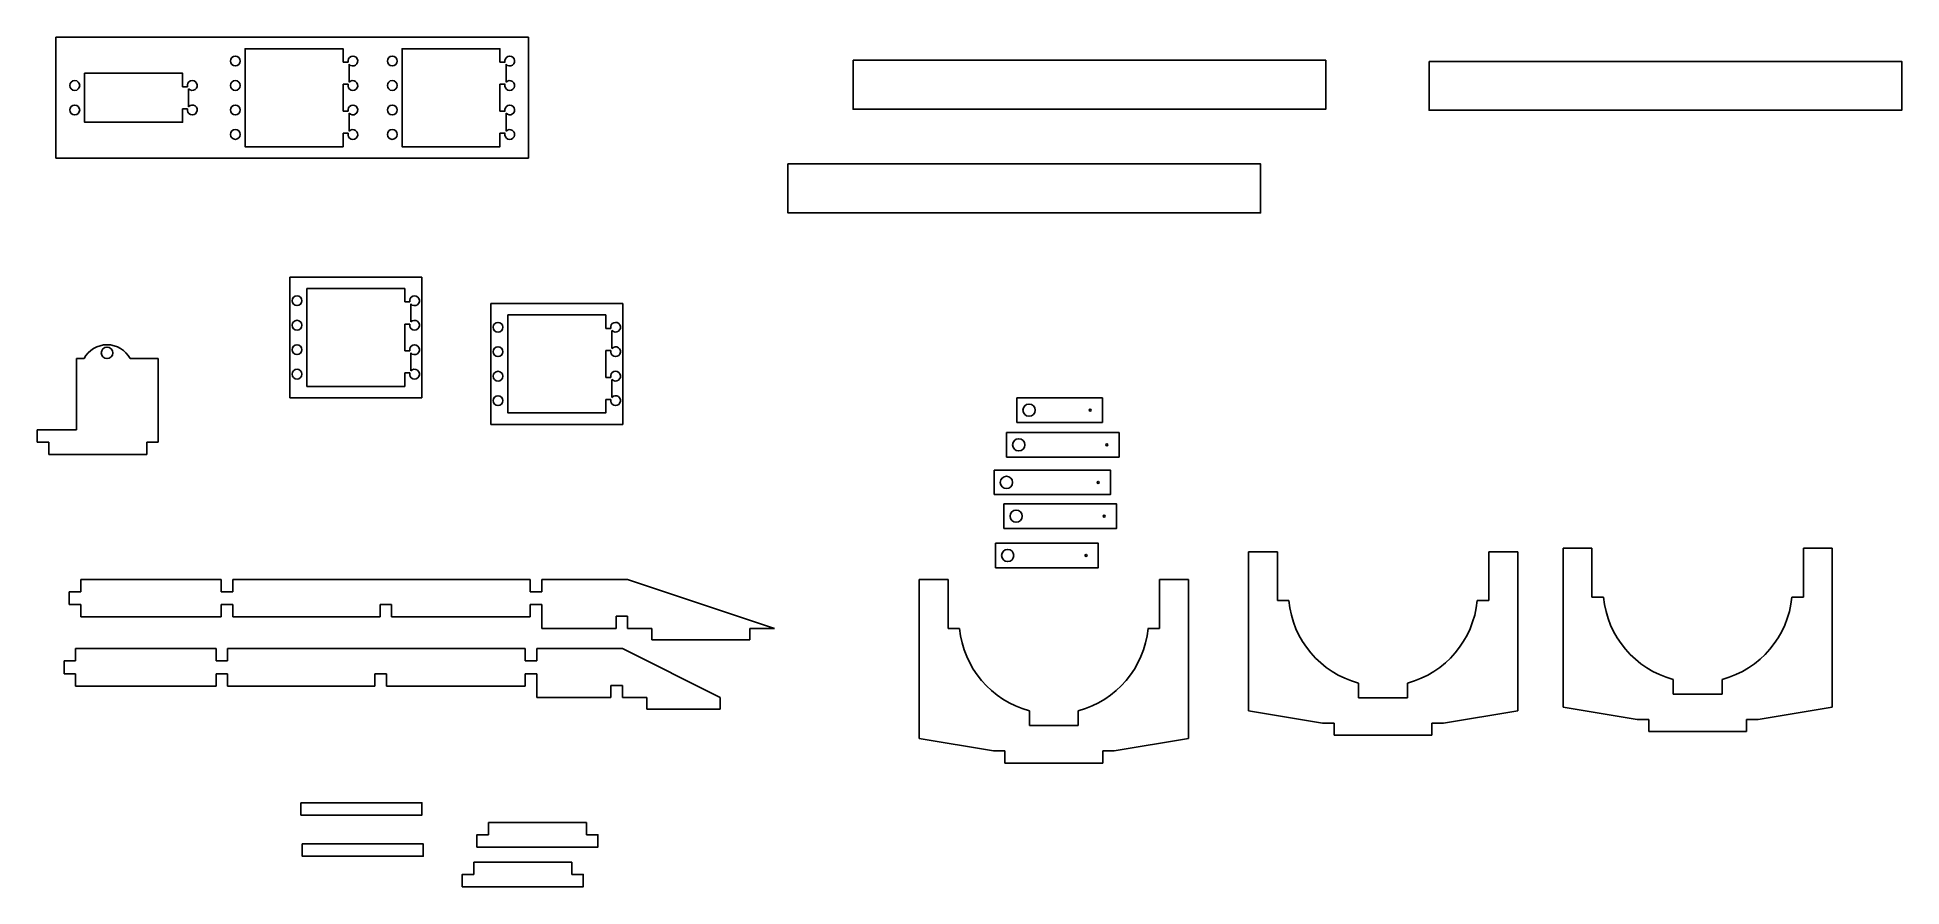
# Model space of a CAD drawing. Header units: millimetres. Extents: x 58 to 820, y -152 to 195.
import ezdxf

# ---------------------------------------------------------------- set-up
doc = ezdxf.new("R2010")
doc.units = ezdxf.units.MM

msp = doc.modelspace()

# ---------------------------------------------------------------- linework, layer by layer
for p, q in [((65.57, 170.18), (65.57, 194.88)), ((65.57, 194.88), (253.94, 194.88)), ((253.94, 194.88), (258.64, 194.88)), ((258.64, 194.88), (258.64, 145.48)), ((184.92, 184.68), (182.86, 184.68)), ((185.36, 180.18), (185.36, 183.86)), ((249.01, 184.68), (246.94, 184.68)), ((249.44, 180.18), (249.44, 183.86)), ((184.92, 175.68), (182.86, 175.68)), ((185.36, 180.18), (185.36, 176.5)), ((249.01, 175.68), (246.94, 175.68)), ((249.44, 180.18), (249.44, 176.5)), ((65.57, 170.18), (65.57, 145.48)), ((119.34, 174.68), (117.27, 174.68)), ((119.77, 170.18), (119.77, 173.86)), ((119.77, 170.18), (119.77, 166.5)), ((119.34, 165.68), (117.27, 165.68)), ((184.92, 164.68), (182.86, 164.68)), ((185.36, 160.18), (185.36, 163.86)), ((185.36, 160.18), (185.36, 156.5)), ((249.01, 164.68), (246.94, 164.68)), ((249.44, 160.18), (249.44, 163.86)), ((249.44, 160.18), (249.44, 156.5)), ((184.92, 155.68), (182.86, 155.68)), ((249.01, 155.68), (246.94, 155.68)), ((65.57, 145.48), (253.94, 145.48)), ((253.94, 145.48), (258.64, 145.48)), ((188.07, 96.93), (161.07, 96.93)), ((161.07, 72.23), (161.07, 96.93)), ((188.07, 96.93), (215.07, 96.93)), ((215.07, 72.23), (215.07, 96.93)), ((210.14, 86.73), (208.07, 86.73)), ((210.57, 82.23), (210.57, 85.91)), ((270.18, 86.11), (243.18, 86.11)), ((243.18, 61.41), (243.18, 86.11)), ((270.18, 86.11), (297.18, 86.11)), ((297.18, 61.41), (297.18, 86.11)), ((210.14, 77.73), (208.07, 77.73)), ((210.57, 82.23), (210.57, 78.56)), ((161.07, 72.23), (161.07, 47.53)), ((215.07, 72.23), (215.07, 47.53)), ((292.25, 75.91), (290.18, 75.91)), ((292.68, 71.41), (292.68, 75.09)), ((292.68, 71.41), (292.68, 67.73)), ((73.95, 34.47), (73.95, 63.57)), ((73.95, 63.57), (77.05, 63.57)), ((95.85, 63.57), (107.35, 63.57)), ((107.35, 29.47), (107.35, 63.57)), ((210.14, 66.73), (208.07, 66.73)), ((210.57, 62.23), (210.57, 65.91)), ((210.57, 62.23), (210.57, 58.56)), ((243.18, 61.41), (243.18, 36.71)), ((292.25, 66.91), (290.18, 66.91)), ((297.18, 61.41), (297.18, 36.71)), ((210.14, 57.73), (208.07, 57.73)), ((292.25, 55.91), (290.18, 55.91)), ((292.68, 51.41), (292.68, 55.09)), ((188.07, 47.53), (161.07, 47.53)), ((188.07, 47.53), (215.07, 47.53)), ((292.25, 46.91), (290.18, 46.91)), ((292.68, 51.41), (292.68, 47.73)), ((463.06, 47.54), (458.06, 47.54)), ((458.06, 47.54), (458.06, 37.54)), ((57.95, 29.47), (57.95, 34.47)), ((57.95, 34.47), (73.95, 34.47)), ((270.18, 36.71), (243.18, 36.71)), ((270.18, 36.71), (297.18, 36.71)), ((453.84, 33.37), (453.84, 23.37)), ((458.84, 33.37), (453.84, 33.37)), ((458.06, 37.54), (463.06, 37.54)), ((62.65, 29.47), (57.95, 29.47)), ((62.65, 24.47), (62.65, 29.47)), ((62.65, 24.47), (102.65, 24.47)), ((102.65, 24.47), (102.65, 29.47)), ((102.65, 29.47), (107.35, 29.47)), ((453.84, 23.37), (458.84, 23.37)), ((453.81, 18.02), (448.81, 18.02)), ((448.81, 18.02), (448.81, 8.02)), ((448.81, 8.02), (453.81, 8.02)), ((452.8, 4.22), (452.8, -5.78)), ((457.8, 4.22), (452.8, 4.22)), ((452.8, -5.78), (457.8, -5.78)), ((454.34, -11.84), (449.34, -11.84)), ((449.34, -11.84), (449.34, -21.84)), ((681.19, -33.83), (681.19, -13.83)), ((681.19, -13.83), (693.02, -13.83)), ((693.02, -33.83), (693.02, -13.83)), ((779.35, -13.83), (791.19, -13.83)), ((779.35, -33.83), (779.35, -13.83)), ((791.19, -78.83), (791.19, -13.83)), ((449.34, -21.84), (454.34, -21.84)), ((552.66, -35.31), (552.66, -15.31)), ((552.66, -15.31), (564.49, -15.31)), ((564.49, -35.31), (564.49, -15.31)), ((650.82, -15.31), (662.66, -15.31)), ((650.82, -35.31), (650.82, -15.31)), ((662.66, -80.31), (662.66, -15.31)), ((75.68, -31.64), (75.68, -26.64)), ((133.13, -26.64), (75.68, -26.64)), ((133.13, -31.64), (133.13, -26.64)), ((259.35, -26.64), (137.83, -26.64)), ((137.83, -31.64), (137.83, -26.64)), ((259.35, -31.64), (259.35, -26.64)), ((299.05, -26.64), (264.05, -26.64)), ((264.05, -26.64), (264.05, -31.64)), ((299.05, -26.64), (359.05, -46.64)), ((418.19, -46.64), (418.19, -26.64)), ((418.19, -26.64), (430.02, -26.64)), ((430.02, -46.64), (430.02, -26.64)), ((516.35, -46.64), (516.35, -26.64)), ((516.35, -26.64), (528.19, -26.64)), ((528.19, -91.64), (528.19, -26.64)), ((70.98, -31.64), (75.68, -31.64)), ((70.98, -31.64), (70.98, -36.94)), ((70.98, -36.94), (75.68, -36.94)), ((75.68, -36.94), (75.68, -41.94)), ((135.48, -31.64), (133.13, -31.64)), ((135.48, -36.94), (133.13, -36.94)), ((133.13, -36.94), (133.13, -41.94)), ((135.48, -31.64), (137.83, -31.64)), ((135.48, -36.94), (137.83, -36.94)), ((137.83, -36.94), (137.83, -41.94)), ((200.31, -36.94), (197.96, -36.94)), ((197.96, -36.94), (197.96, -41.94)), ((200.31, -36.94), (202.66, -36.94)), ((202.66, -36.94), (202.66, -41.94)), ((264.05, -31.64), (259.35, -31.64)), ((264.05, -36.94), (259.35, -36.94)), ((259.35, -36.94), (259.35, -41.94)), ((264.05, -41.94), (264.05, -36.94)), ((552.66, -35.31), (552.66, -80.31)), ((569.19, -35.31), (564.49, -35.31)), ((646.12, -35.31), (650.82, -35.31)), ((681.19, -33.83), (681.19, -78.83)), ((697.72, -33.83), (693.02, -33.83)), ((774.65, -33.83), (779.35, -33.83)), ((133.13, -41.94), (75.68, -41.94)), ((197.96, -41.94), (137.83, -41.94)), ((259.35, -41.94), (202.66, -41.94)), ((264.05, -46.64), (264.05, -41.94)), ((299.05, -41.64), (294.35, -41.64)), ((294.35, -41.64), (294.35, -46.64)), ((299.05, -46.64), (299.05, -41.64)), ((264.05, -46.64), (294.35, -46.64)), ((309.05, -46.64), (299.05, -46.64)), ((309.05, -51.34), (309.05, -46.64)), ((309.05, -51.34), (349.05, -51.34)), ((349.05, -51.34), (349.05, -46.64)), ((349.05, -46.64), (359.05, -46.64)), ((418.19, -46.64), (418.19, -91.64)), ((434.72, -46.64), (430.02, -46.64)), ((511.65, -46.64), (516.35, -46.64)), ((68.87, -59.92), (73.57, -59.92)), ((68.87, -59.92), (68.87, -65.22)), ((131.01, -54.92), (73.57, -54.92)), ((73.57, -59.92), (73.57, -54.92)), ((131.01, -59.92), (131.01, -54.92)), ((133.36, -59.92), (131.01, -59.92)), ((133.36, -59.92), (135.71, -59.92)), ((257.24, -54.92), (135.71, -54.92)), ((135.71, -59.92), (135.71, -54.92)), ((257.24, -59.92), (257.24, -54.92)), ((261.94, -59.92), (257.24, -59.92)), ((261.94, -54.92), (296.94, -54.92)), ((261.94, -54.92), (261.94, -59.92)), ((296.94, -54.92), (336.94, -74.92)), ((68.87, -65.22), (73.57, -65.22)), ((73.57, -65.22), (73.57, -70.22)), ((133.36, -65.22), (131.01, -65.22)), ((131.01, -65.22), (131.01, -70.22)), ((133.36, -65.22), (135.71, -65.22)), ((135.71, -65.22), (135.71, -70.22)), ((198.2, -65.22), (195.85, -65.22)), ((195.85, -65.22), (195.85, -70.22)), ((198.2, -65.22), (200.55, -65.22)), ((200.55, -65.22), (200.55, -70.22)), ((261.94, -65.22), (257.24, -65.22)), ((257.24, -65.22), (257.24, -70.22)), ((261.94, -70.22), (261.94, -65.22)), ((726.19, -73.53), (726.19, -67.51)), ((746.19, -73.53), (746.19, -67.51)), ((131.01, -70.22), (73.57, -70.22)), ((195.85, -70.22), (135.71, -70.22)), ((257.24, -70.22), (200.55, -70.22)), ((261.94, -74.92), (261.94, -70.22)), ((292.24, -74.92), (261.94, -74.92)), ((296.94, -69.92), (292.24, -69.92)), ((292.24, -69.92), (292.24, -74.92)), ((296.94, -74.92), (296.94, -69.92)), ((306.94, -74.92), (296.94, -74.92)), ((306.94, -79.62), (306.94, -74.92)), ((336.94, -79.62), (336.94, -74.92)), ((597.66, -75.01), (597.66, -68.99)), ((607.66, -75.01), (597.66, -75.01)), ((607.66, -75.01), (617.66, -75.01)), ((617.66, -75.01), (617.66, -68.99)), ((736.19, -73.53), (726.19, -73.53)), ((736.19, -73.53), (746.19, -73.53)), ((306.94, -79.62), (336.94, -79.62)), ((463.19, -86.34), (463.19, -80.32)), ((483.19, -86.34), (483.19, -80.32)), ((582.96, -85.31), (552.66, -80.31)), ((632.36, -85.31), (662.66, -80.31)), ((711.49, -83.83), (681.19, -78.83)), ((760.89, -83.83), (791.19, -78.83)), ((473.19, -86.34), (463.19, -86.34)), ((473.19, -86.34), (483.19, -86.34)), ((587.66, -85.31), (582.96, -85.31)), ((587.66, -90.31), (587.66, -85.31)), ((607.66, -90.31), (587.66, -90.31)), ((607.66, -90.31), (627.66, -90.31)), ((627.66, -90.31), (627.66, -85.31)), ((627.66, -85.31), (632.36, -85.31)), ((716.19, -83.83), (711.49, -83.83)), ((716.19, -88.83), (716.19, -83.83)), ((736.19, -88.83), (716.19, -88.83)), ((736.19, -88.83), (756.19, -88.83)), ((756.19, -88.83), (756.19, -83.83)), ((756.19, -83.83), (760.89, -83.83)), ((448.49, -96.64), (418.19, -91.64)), ((453.19, -96.64), (448.49, -96.64)), ((453.19, -101.64), (453.19, -96.64)), ((493.19, -101.64), (493.19, -96.64)), ((493.19, -96.64), (497.89, -96.64)), ((497.89, -96.64), (528.19, -91.64)), ((473.19, -101.64), (453.19, -101.64)), ((473.19, -101.64), (493.19, -101.64)), ((242.23, -130.96), (242.23, -125.96)), ((242.23, -125.96), (282.23, -125.96)), ((282.23, -125.96), (282.23, -130.96)), ((236.26, -147.19), (236.26, -142.19)), ((236.26, -142.19), (276.26, -142.19)), ((276.26, -142.19), (276.26, -147.19))]:
    msp.add_line(p, q)
for points in [[(142.89, 170.18), (142.86, 170.18), (142.86, 190.18), (182.86, 190.18), (182.86, 184.68)], [(206.98, 170.18), (206.94, 170.18), (206.94, 190.18), (246.94, 190.18), (246.94, 184.68)], [(117.27, 165.68), (117.27, 160.18), (77.27, 160.18), (77.27, 180.18), (117.27, 180.18), (117.27, 174.68)], [(182.86, 175.68), (182.86, 170.18)], [(246.94, 175.68), (246.94, 170.18)], [(182.86, 155.68), (182.86, 150.18), (142.86, 150.18), (142.86, 170.18)], [(182.77, 170.18), (182.86, 170.18), (182.86, 164.68)], [(246.94, 155.68), (246.94, 150.18), (206.94, 150.18), (206.94, 170.18)], [(246.86, 170.18), (246.94, 170.18), (246.94, 164.68)], [(168.11, 72.23), (168.07, 72.23), (168.07, 92.23), (208.07, 92.23), (208.07, 86.73)], [(208.07, 77.73), (208.07, 72.23)], [(250.22, 61.41), (250.18, 61.41), (250.18, 81.41), (290.18, 81.41), (290.18, 75.91)], [(208.07, 57.73), (208.07, 52.23), (168.07, 52.23), (168.07, 72.23)], [(207.99, 72.23), (208.07, 72.23), (208.07, 66.73)], [(290.18, 46.91), (290.18, 41.41), (250.18, 41.41), (250.18, 61.41)], [(290.1, 61.41), (290.18, 61.41), (290.18, 55.91)], [(290.18, 66.91), (290.18, 61.41)], [(463.06, 47.39), (463.06, 47.54), (493.06, 47.54), (493.06, 37.54), (463.06, 37.54)], [(458.84, 33.37), (499.84, 33.37), (499.84, 23.37), (458.84, 23.37)], [(453.81, 18.02), (496.31, 18.02), (496.31, 8.02), (453.89, 8.02)], [(457.8, 4.22), (498.8, 4.22), (498.8, -5.78), (457.8, -5.78)], [(454.34, -11.84), (491.34, -11.84), (491.34, -21.84), (454.34, -21.84)], [(282.23, -130.96), (286.93, -130.96), (286.93, -135.96), (237.53, -135.96), (237.53, -130.96), (242.23, -130.96)], [(276.26, -147.19), (280.96, -147.19), (280.96, -152.19), (231.56, -152.19), (231.56, -147.19), (236.26, -147.19)]]:
    msp.add_lwpolyline(points)
for points in [[(391.17, 185.49), (584.24, 185.49), (584.24, 165.49), (391.17, 165.49)], [(626.46, 185.04), (819.53, 185.04), (819.53, 165.04), (626.46, 165.04)], [(364.57, 143.13), (557.64, 143.13), (557.64, 123.13), (364.57, 123.13)], [(165.64, -117.89), (215.04, -117.89), (215.04, -122.89), (165.64, -122.89)], [(166.19, -134.71), (215.59, -134.71), (215.59, -139.71), (166.19, -139.71)]]:
    msp.add_lwpolyline(points, close=True)
for centre, radius in [((138.86, 185.18), 2), ((202.94, 185.18), 2), ((73.27, 175.18), 2), ((138.86, 175.18), 2), ((202.94, 175.18), 2), ((73.27, 165.18), 2), ((138.86, 165.18), 2), ((202.94, 165.18), 2), ((138.86, 155.18), 2), ((202.94, 155.18), 2), ((164.07, 87.23), 2), ((164.07, 77.23), 2), ((246.18, 76.41), 2), ((164.07, 67.23), 2), ((86.45, 65.92), 2.35), ((246.18, 66.41), 2), ((164.07, 57.23), 2), ((246.18, 56.41), 2), ((246.18, 46.41), 2), ((463.06, 42.54), 2.5), ((488.06, 42.54), 0.4), ((458.84, 28.37), 2.5), ((494.84, 28.37), 0.4), ((453.81, 13.02), 2.5), ((491.31, 13.02), 0.4), ((457.8, -0.78), 2.5), ((493.8, -0.78), 0.4), ((454.34, -16.84), 2.5), ((486.34, -16.84), 0.4)]:
    msp.add_circle(centre, radius)
for centre, radius, start, end in [((186.86, 185.18), 2, 221.40962, 194.47751), ((250.94, 185.18), 2, 221.40962, 194.47751), ((121.27, 175.18), 2, 221.40962, 194.47751), ((186.86, 175.18), 2, 165.52249, 138.59038), ((250.94, 175.18), 2, 165.52249, 138.59038), ((121.27, 165.18), 2, 165.52249, 138.59038), ((186.86, 165.18), 2, 221.40962, 194.47751), ((250.94, 165.18), 2, 221.40962, 194.47751), ((186.86, 155.18), 2, 165.52249, 138.59038), ((250.94, 155.18), 2, 165.52249, 138.59038), ((212.07, 87.23), 2, 221.40962, 194.47751), ((212.07, 77.23), 2, 165.52249, 138.59038), ((294.18, 76.41), 2, 221.40962, 194.47751), ((86.45, 58.67), 10.6, 27.53618, 152.46382), ((212.07, 67.23), 2, 221.40962, 194.47751), ((294.18, 66.41), 2, 165.52249, 138.59038), ((212.07, 57.23), 2, 165.52249, 138.59038), ((294.18, 56.41), 2, 221.40962, 194.47751), ((294.18, 46.41), 2, 165.52249, 138.59038), ((607.66, -31.67), 38.64, 185.40442, 254.99973), ((607.66, -31.67), 38.64, 285.00027, 354.60151), ((736.19, -30.19), 38.64, 185.40442, 254.99973), ((736.19, -30.19), 38.64, 285.00027, 354.60151), ((473.19, -43), 38.64, 185.40442, 254.99973), ((473.19, -43), 38.64, 285.00027, 354.60151)]:
    msp.add_arc(centre, radius, start, end)

doc.saveas('drawing.dxf')
